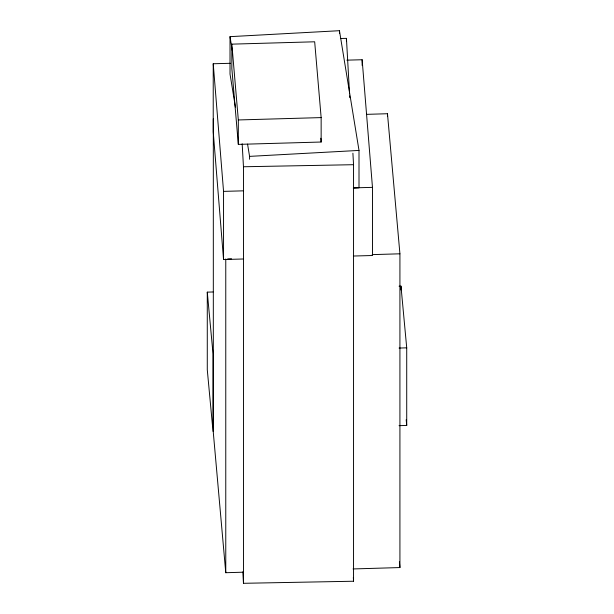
<?xml version="1.0" encoding="UTF-8"?>
<svg xmlns="http://www.w3.org/2000/svg" width="614" height="614" viewBox="0 0 614 614"><rect width="100%" height="100%" fill="white"/><g stroke="black" fill="none" stroke-linecap="round" stroke-linejoin="round"><path stroke-width="0.92" d="M235.408 107.051L230.02 74.056L230.02 36.656L339.458 30.7L359.006 150.422L359.006 187.815L353.296 188.13M247.565 144.121L249.568 156.378L359.006 150.422M366.428 114.357L387.48 113.728L399.921 253.805L399.921 567.559L353.035 568.948M227.679 258.908L231.509 258.793M372.176 254.626L399.921 253.805M207.279 292.149L213.027 353.848L213.027 431.45L207.279 369.758L207.279 292.149L213.035 291.972M399.054 286.193L400.973 286.139L406.721 347.831L406.721 425.433L399.046 425.671M399.046 348.069L406.721 347.831M213.319 118.893L213.319 432.64L225.768 572.716L242.99 572.21M231.846 44.147L314.675 41.79L321.145 117.596L321.145 142.026L238.324 144.382L231.846 68.576L231.846 44.147L238.324 119.953L238.324 144.382M238.324 119.953L321.145 117.596M243.597 258.985L223.55 259.53L213.227 131.91L213.227 63.756L230.411 63.296M346.872 60.149L362.145 59.742L372.468 187.362L372.468 255.516L353.372 256.03M213.227 63.756L223.55 191.376L243.597 190.831M353.372 187.876L372.468 187.362M340.686 38.475L346.434 38.367L349.558 93.873M242.169 143.791L243.466 166.762L353.549 164.698L353.549 581.235L243.466 583.3L242.814 571.818M230.02 36.656L232.322 50.801M406.192 419.738L406.721 425.433M399.415 561.841L399.921 567.559M320.823 138.234L321.145 142.026M349.665 95.792L349.773 97.703M352.904 153.208L353.549 164.698M353.334 577.406L353.549 581.235M400.973 286.139L400.973 289.969M387.48 113.728L387.48 116.599M362.145 59.742L362.145 65.422M346.434 38.367L346.434 41.238M339.458 30.7L339.458 33.578M249.568 156.378L249.568 159.256M243.466 166.762L243.466 583.3M225.768 258.962L225.768 572.716M223.55 191.376L223.55 259.53"/></g></svg>
